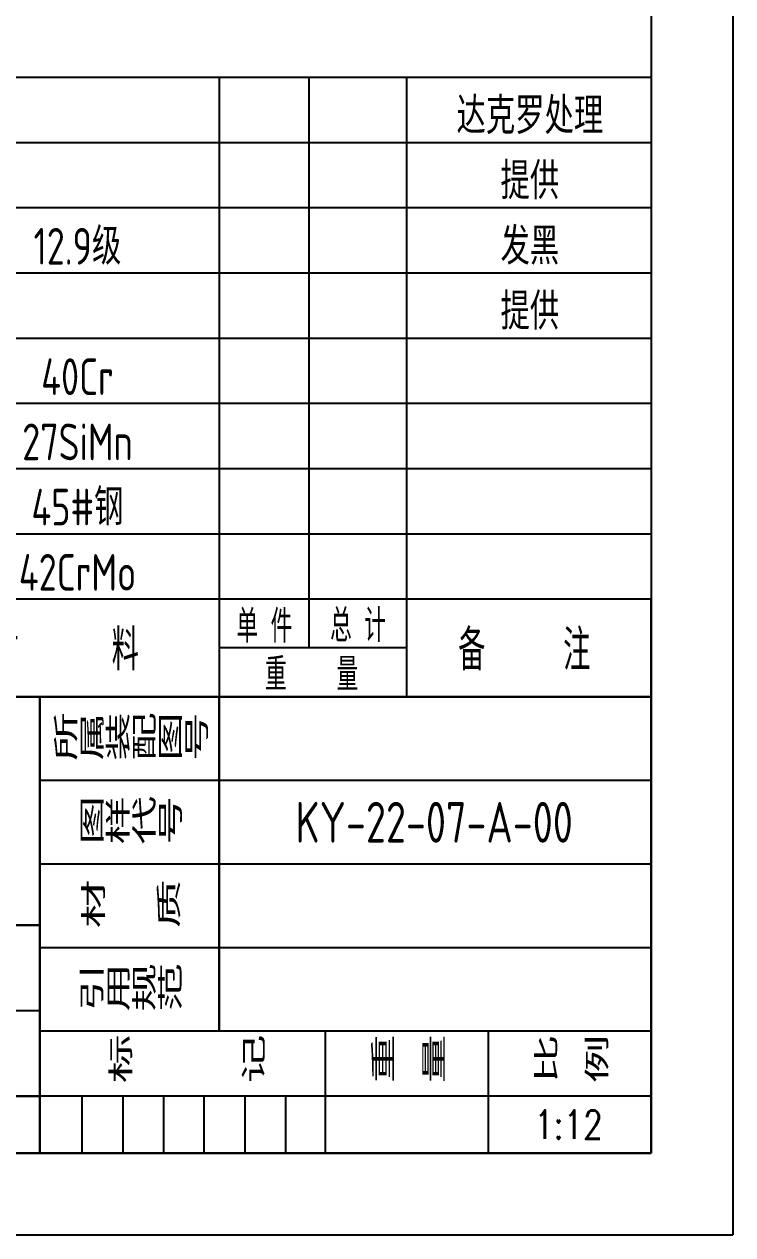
# Model space of a CAD drawing. Header units: millimetres. Extents: x -120 to 4920, y -120 to 3444.
# Drawn here: x 3877 to 4920, y -120 to 1662 of the extents above; entities that cross this region are included whole.
import ezdxf
from ezdxf.enums import TextEntityAlignment as Align

# ---------------------------------------------------------------- set-up
doc = ezdxf.new("R2010")
doc.units = ezdxf.units.MM
doc.header["$LTSCALE"] = 120
for name, color, linetype in [('1轮廓实线层', 7, 'Continuous'), ('2细线层', 4, 'Continuous'), ('6文字层', 3, 'Continuous'), ('图框层', 7, 'Continuous'), ('－B文本线B－', 4, 'Continuous')]:
    doc.layers.add(name, color=color, linetype=linetype)
doc.layers.add('－A粗实线A－', color=7, linetype='Continuous', lineweight=30)
doc.styles.add('CHINESE', font='txt.shx', dxfattribs={"width": 0.8, "bigfont": '@~!hztxt.shx'})
doc.styles.add('PC_TEXTSTYLE', font='isocp.shx', dxfattribs={"width": 0.8, "bigfont": 'hzfs.shx'})

# ---------------------------------------------------------------- blocks, each defined once
blk = doc.blocks.new('PC_TITLE_BLOCK')
at = {"layer": '1轮廓实线层'}
blk.add_line((-75, 15), (0, 15), dxfattribs=at)
at = {"layer": '6文字层', "color": 4}
for p, q in [((-69.82, 7), (-69.82, 0)), ((-64.82, 7), (-64.82, 0)), ((-59.82, 7), (-59.82, 0)), ((-54.82, 0), (-54.82, 7)), ((-49.82, 0), (-49.82, 7)), ((-44.82, 0), (-44.82, 7))]:
    blk.add_line(p, q, dxfattribs=at)
at = {"layer": '－A粗实线A－'}
for p, q in [((-180, 56), (0, 56)), ((-75, 0), (-75, 56)), ((-53, 15), (-53, 56)), ((0, 56), (0, 0)), ((-180, 28), (-75, 28)), ((-126.05, 7), (-75, 7)), ((-180, 0), (0, 0))]:
    blk.add_line(p, q, dxfattribs=at)
at = {"layer": '－B文本线B－'}
for p, q in [((-75, 45.75), (0, 45.75)), ((-75, 35.5), (0, 35.5)), ((-75, 25.25), (0, 25.25)), ((-126.05, 17.5), (-75, 17.5)), ((-40, 15), (-40, 0)), ((-20, 15), (-20, 0)), ((0, 7), (-75, 7))]:
    blk.add_line(p, q, dxfattribs=at)
at = {"style": 'PC_TEXTSTYLE', "flags": 1}
blk.add_attdef('备注', (0, 0), '', height=5, dxfattribs=at)
at = {"layer": '6文字层', "color": 4, "style": 'PC_TEXTSTYLE', "width": 1.502108}
blk.add_attdef('所属装配图号', text='', height=5, dxfattribs=at).set_placement((-51.6, 48.36), (-1.88, 48.36), align=Align.FIT)
at = {"layer": '6文字层', "color": 4, "flags": 8}
for tag, height, style, width, p, p2 in [('图样代号', 5, 'PC_TEXTSTYLE', 2.267969, (-51.56, 38.1), (-1.69, 38.1)), ('审核', 5, 'CHINESE', 1.217116, (-169.04, 8.14), (-155.68, 8.14)), ('重量', 3.5, 'CHINESE', 1.312257, (-35.02, 1.63), (-24.94, 1.63)), ('比例', 3.5, 'CHINESE', 1.315045, (-15.08, 1.76), (-5.23, 1.76))]:
    blk.add_attdef(tag, text='', height=height, dxfattribs=dict(at, style=style, width=width)).set_placement(p, p2, align=Align.FIT)
at = {"layer": '6文字层', "color": 4, "style": 'PC_TEXTSTYLE'}
for tag, width, p in [('材质', 0.67, (-26.5, 27.85)), ('产品型号', 0.708, (-100.52, 19.75)), ('引用规范', 0.708, (-26.5, 17.59)), ('图样名称', 0.708, (-100.52, 9.49))]:
    blk.add_attdef(tag, text='', height=5, dxfattribs=dict(at, width=width)).set_placement(p, align=Align.CENTER)
at = {"layer": '6文字层', "color": 4, "style": 'CHINESE', "flags": 8}
for tag, height, rotation, width, p, p2 in [('设计', 5, 0.4644, 2.773413, (-169.32, 21.96), (-155.46, 22.07)), ('共几页', 3.5, 0.2334, 0.620311, (-116.74, 1.82), (-109.71, 1.85)), ('第几页', 3.5, 0.3684, 0.62872, (-90.84, 1.72), (-83.71, 1.76))]:
    blk.add_attdef(tag, text='', height=height, rotation=rotation, dxfattribs=dict(at, width=width)).set_placement(p, p2, align=Align.FIT)
at = {"layer": '6文字层', "color": 4, "style": 'CHINESE'}
for tag, p, width in [('校核', (-169.17, 14.69), 1.4), ('批准', (-169.25, 0.86), 1.4), ('标记1', (-73.71, 0.53), 0.675), ('标记2', (-69.14, 0.77), 0.675), ('标记3', (-64.5, 0.55), 0.675), ('标记4', (-59.2, 0.7), 0.675), ('标记5', (-55.12, 0.79), 0.675), ('标记6', (-49.66, 0.6), 0.675), ('标记7', (-44.2, 0.46), 0.675)]:
    blk.add_attdef(tag, p, '', height=5, dxfattribs=dict(at, width=width))
at = {"layer": '－B文本线B－', "style": 'CHINESE', "width": 0.675}
for s, p in [('所属装配图号', (-63.83, 50.86)), ('图样代号', (-63.83, 40.6)), ('材  质', (-63.83, 30.35)), ('引用规范', (-63.83, 20.09)), ('标    记', (-56.97, 11.33)), ('重 量', (-29.82, 11.33)), ('比 例', (-9.82, 11.33))]:
    blk.add_text(s, height=5, dxfattribs=at).set_placement(p, align=Align.MIDDLE_CENTER)
blk = doc.blocks.new('PC_MXBTITLERECORD')
at = {"layer": '1轮廓实线层'}
for p, q in [((-180, 0), (-180, 12)), ((0, 0), (0, 12))]:
    blk.add_line(p, q, dxfattribs=at)
at = {"layer": '2细线层'}
for p, q in [((-169, 12), (-169, 0)), ((-132, 12), (-132, 0)), ((-99, 12), (-99, 0)), ((-88, 12), (-88, 0)), ((-53, 12), (-53, 0)), ((-42, 12), (-42, 6)), ((-30, 12), (-30, 0)), ((-30, 6), (-53, 6))]:
    blk.add_line(p, q, dxfattribs=at)
at = {"style": 'PC_TEXTSTYLE', "flags": 1}
blk.add_attdef('Fo oFShowMe', (-53, 6), '', height=0.00000005, dxfattribs=at)
at = {"layer": '6文字层', "style": 'PC_TEXTSTYLE', "width": 0.667}
for s, height, p in [('单 件', 4, (-47.45, 8.84)), ('总 计', 4, (-35.96, 8.94)), ('序号', 5, (-174.77, 6)), ('代     号', 5, (-151.09, 6)), ('名     称', 5, (-116.06, 6)), ('数量', 5, (-93.71, 6)), ('材      料', 5, (-71.89, 6)), ('备     注', 5, (-15.57, 6)), ('重    量', 4, (-41.65, 2.94))]:
    blk.add_text(s, height=height, dxfattribs=at).set_placement(p, align=Align.MIDDLE)
blk = doc.blocks.new('PC_MXB_BLOCK')
at = {"layer": '1轮廓实线层'}
for p, q in [((-180, 8), (-180, 0)), ((0, 8), (0, 0))]:
    blk.add_line(p, q, dxfattribs=at)
at = {"layer": '2细线层'}
for p, q in [((-180, 8), (0, 8)), ((-169, 8), (-169, 0)), ((-132, 8), (-132, 0)), ((-99, 8), (-99, 0)), ((-88, 8), (-88, 0)), ((-53, 8), (-53, 0)), ((-42, 8), (-42, 0)), ((-30, 8), (-30, 0)), ((-180, 0), (0, 0))]:
    blk.add_line(p, q, dxfattribs=at)
at = {"layer": '6文字层', "style": 'PC_TEXTSTYLE'}
for tag, width, p, p2 in [('序号', 0.769182, (-178.38, 1.35), (-170.09, 1.35)), ('代号', 3.14773, (-168.05, 1.35), (-134.11, 1.35)), ('名称', 2.802424, (-130.87, 1.2), (-100.28, 1.2)), ('数量', 0.817449, (-97.88, 1.2), (-89, 1.2)), ('材料', 2.943328, (-86.43, 1.01), (-54.3, 1.01)), ('总重', 0.958888, (-41.2, 1.27), (-30.86, 1.27)), ('备注', 2.494074, (-28.61, 1.02), (-1.16, 1.02)), ('单重', 0.854038, (-52.21, 0.89), (-43, 0.89))]:
    blk.add_attdef(tag, text='', height=4.5, dxfattribs=dict(at, width=width)).set_placement(p, p2, align=Align.FIT)

msp = doc.modelspace()

# ---------------------------------------------------------------- linework, layer by layer
at = {"layer": '2细线层'}
for p in [(4920, 3444), (-120, -120)]:
    msp.add_line(p, (4920, -120), dxfattribs=at)
at = {"layer": '图框层'}
for p in [(4800, 3324), (0, 0)]:
    msp.add_line(p, (4800, 0), dxfattribs=at)

# ---------------------------------------------------------------- block references
ref = msp.add_blockref('PC_MXB_BLOCK', (4800, 1488), dxfattribs=dict(at, xscale=12, yscale=12, zscale=12))
ref.add_attrib('代号', 'JB987-77 JB/ZQ4444-2006', dxfattribs={"layer": '6文字层', "height": 54, "style": 'PC_TEXTSTYLE', "width": 0.459796}).set_placement((2783.44, 1504.19), (3190.71, 1504.19), align=Align.FIT)
ref.add_attrib('序号', '8', dxfattribs={"layer": '6文字层', "height": 54, "style": 'PC_TEXTSTYLE', "width": 0.8}).set_placement((2709.18, 1504.19), align=Align.CENTER)
ref.add_attrib('名称', '80MPa组合垫，G1/4螺塞', dxfattribs={"layer": '6文字层', "height": 54, "style": 'PC_TEXTSTYLE', "width": 0.51412}).set_placement((3229.6, 1502.35), (3596.69, 1502.35), align=Align.FIT)
ref.add_attrib('数量', '2', dxfattribs={"layer": '6文字层', "height": 54, "style": 'PC_TEXTSTYLE', "width": 0.8}).set_placement((3678.72, 1502.35), align=Align.CENTER)
ref.add_attrib('备注', '达克罗处理', dxfattribs={"layer": '6文字层', "height": 54, "style": 'PC_TEXTSTYLE', "width": 0.8}).set_placement((4621.38, 1500.3), align=Align.CENTER)
ref = msp.add_blockref('PC_MXB_BLOCK', (4800, 1392), dxfattribs=dict(at, xscale=12, yscale=12, zscale=12))
ref.add_attrib('代号', '本图', (2783.44, 1408.19), dxfattribs={"layer": '6文字层', "height": 54, "style": 'PC_TEXTSTYLE', "width": 0.8})
ref.add_attrib('序号', '7', dxfattribs={"layer": '6文字层', "height": 54, "style": 'PC_TEXTSTYLE', "width": 0.8}).set_placement((2709.18, 1408.19), align=Align.CENTER)
ref.add_attrib('名称', '硅油', (3229.6, 1406.35), dxfattribs={"layer": '6文字层', "height": 54, "style": 'PC_TEXTSTYLE', "width": 0.8})
ref.add_attrib('备注', '提供', dxfattribs={"layer": '6文字层', "height": 54, "style": 'PC_TEXTSTYLE', "width": 0.8}).set_placement((4621.38, 1404.3), align=Align.CENTER)
ref = msp.add_blockref('PC_MXB_BLOCK', (4800, 1296), dxfattribs=dict(at, xscale=12, yscale=12, zscale=12))
ref.add_attrib('材料', '12.9级', dxfattribs={"layer": '6文字层', "height": 54, "style": 'PC_TEXTSTYLE', "width": 0.8}).set_placement((3955.58, 1308.12), align=Align.CENTER)
ref.add_attrib('代号', 'GB/T 70.1-2008', (2783.44, 1312.19), dxfattribs={"layer": '6文字层', "height": 54, "style": 'PC_TEXTSTYLE', "width": 0.8})
ref.add_attrib('序号', '6', dxfattribs={"layer": '6文字层', "height": 54, "style": 'PC_TEXTSTYLE', "width": 0.8}).set_placement((2709.18, 1312.19), align=Align.CENTER)
ref.add_attrib('名称', '内六角螺栓M24×100', dxfattribs={"layer": '6文字层', "height": 54, "style": 'PC_TEXTSTYLE', "width": 0.629918}).set_placement((3229.6, 1310.35), (3596.69, 1310.35), align=Align.FIT)
ref.add_attrib('数量', '20', dxfattribs={"layer": '6文字层', "height": 54, "style": 'PC_TEXTSTYLE', "width": 0.8}).set_placement((3678.72, 1310.35), align=Align.CENTER)
ref.add_attrib('备注', '发黑', dxfattribs={"layer": '6文字层', "height": 54, "style": 'PC_TEXTSTYLE', "width": 0.8}).set_placement((4621.38, 1308.3), align=Align.CENTER)
ref = msp.add_blockref('PC_MXB_BLOCK', (4800, 1200), dxfattribs=dict(at, xscale=12, yscale=12, zscale=12))
ref.add_attrib('代号', '本图', (2783.44, 1216.19), dxfattribs={"layer": '6文字层', "height": 54, "style": 'PC_TEXTSTYLE', "width": 0.8})
ref.add_attrib('序号', '5', dxfattribs={"layer": '6文字层', "height": 54, "style": 'PC_TEXTSTYLE', "width": 0.8}).set_placement((2709.18, 1216.19), align=Align.CENTER)
ref.add_attrib('名称', '端盖密封件', (3229.6, 1214.35), dxfattribs={"layer": '6文字层', "height": 54, "style": 'PC_TEXTSTYLE', "width": 0.8})
ref.add_attrib('备注', '提供', dxfattribs={"layer": '6文字层', "height": 54, "style": 'PC_TEXTSTYLE', "width": 0.8}).set_placement((4621.38, 1212.3), align=Align.CENTER)
ref = msp.add_blockref('PC_MXB_BLOCK', (4800, 1104), dxfattribs=dict(at, xscale=12, yscale=12, zscale=12))
ref.add_attrib('材料', '40Cr', dxfattribs={"layer": '6文字层', "height": 54, "style": 'PC_TEXTSTYLE', "width": 0.8}).set_placement((3955.58, 1116.12), align=Align.CENTER)
ref.add_attrib('代号', 'KY-22-07-A-04', (2783.44, 1120.19), dxfattribs={"layer": '6文字层', "height": 54, "style": 'PC_TEXTSTYLE', "width": 0.8})
ref.add_attrib('序号', '4', dxfattribs={"layer": '6文字层', "height": 54, "style": 'PC_TEXTSTYLE', "width": 0.8}).set_placement((2709.18, 1120.19), align=Align.CENTER)
ref.add_attrib('名称', '活塞', (3229.6, 1118.35), dxfattribs={"layer": '6文字层', "height": 54, "style": 'PC_TEXTSTYLE', "width": 0.8})
ref.add_attrib('数量', '1', dxfattribs={"layer": '6文字层', "height": 54, "style": 'PC_TEXTSTYLE', "width": 0.8}).set_placement((3678.72, 1118.35), align=Align.CENTER)
ref = msp.add_blockref('PC_MXB_BLOCK', (4800, 1008), dxfattribs=dict(at, xscale=12, yscale=12, zscale=12))
ref.add_attrib('材料', '27SiMn', dxfattribs={"layer": '6文字层', "height": 54, "style": 'PC_TEXTSTYLE', "width": 0.8}).set_placement((3955.58, 1020.12), align=Align.CENTER)
ref.add_attrib('代号', 'KY-22-07-A-03', (2783.44, 1024.19), dxfattribs={"layer": '6文字层', "height": 54, "style": 'PC_TEXTSTYLE', "width": 0.8})
ref.add_attrib('序号', '3', dxfattribs={"layer": '6文字层', "height": 54, "style": 'PC_TEXTSTYLE', "width": 0.8}).set_placement((2709.18, 1024.19), align=Align.CENTER)
ref.add_attrib('名称', '缸筒', (3229.6, 1022.35), dxfattribs={"layer": '6文字层', "height": 54, "style": 'PC_TEXTSTYLE', "width": 0.8})
ref.add_attrib('数量', '1', dxfattribs={"layer": '6文字层', "height": 54, "style": 'PC_TEXTSTYLE', "width": 0.8}).set_placement((3678.72, 1022.35), align=Align.CENTER)
ref = msp.add_blockref('PC_MXB_BLOCK', (4800, 912), dxfattribs=dict(at, xscale=12, yscale=12, zscale=12))
ref.add_attrib('材料', '45#钢', dxfattribs={"layer": '6文字层', "height": 54, "style": 'PC_TEXTSTYLE', "width": 0.8}).set_placement((3955.58, 924.12), align=Align.CENTER)
ref.add_attrib('代号', 'KY-22-07-A-02', (2783.44, 928.19), dxfattribs={"layer": '6文字层', "height": 54, "style": 'PC_TEXTSTYLE', "width": 0.8})
ref.add_attrib('序号', '2', dxfattribs={"layer": '6文字层', "height": 54, "style": 'PC_TEXTSTYLE', "width": 0.8}).set_placement((2709.18, 928.19), align=Align.CENTER)
ref.add_attrib('名称', '端盖', (3229.6, 926.35), dxfattribs={"layer": '6文字层', "height": 54, "style": 'PC_TEXTSTYLE', "width": 0.8})
ref.add_attrib('数量', '2', dxfattribs={"layer": '6文字层', "height": 54, "style": 'PC_TEXTSTYLE', "width": 0.8}).set_placement((3678.72, 926.35), align=Align.CENTER)
ref = msp.add_blockref('PC_MXB_BLOCK', (4800, 816), dxfattribs=dict(at, xscale=12, yscale=12, zscale=12))
ref.add_attrib('材料', '42CrMo', dxfattribs={"layer": '6文字层', "height": 54, "style": 'PC_TEXTSTYLE', "width": 0.8}).set_placement((3955.58, 828.12), align=Align.CENTER)
ref.add_attrib('代号', 'KY-22-07-A-01', (2783.44, 832.19), dxfattribs={"layer": '6文字层', "height": 54, "style": 'PC_TEXTSTYLE', "width": 0.8})
ref.add_attrib('序号', '1', dxfattribs={"layer": '6文字层', "height": 54, "style": 'PC_TEXTSTYLE', "width": 0.8}).set_placement((2709.18, 832.19), align=Align.CENTER)
ref.add_attrib('名称', '活塞杆', (3229.6, 830.35), dxfattribs={"layer": '6文字层', "height": 54, "style": 'PC_TEXTSTYLE', "width": 0.8})
ref.add_attrib('数量', '1', dxfattribs={"layer": '6文字层', "height": 54, "style": 'PC_TEXTSTYLE', "width": 0.8}).set_placement((3678.72, 830.35), align=Align.CENTER)
at = {"layer": '图框层', "xscale": 12, "yscale": 12, "zscale": 12}
msp.add_blockref('PC_MXBTITLERECORD', (4800, 672), dxfattribs=at)
at = {"layer": '图框层'}
ref = msp.add_blockref('PC_TITLE_BLOCK', (4800, 0), dxfattribs=dict(at, xscale=12, yscale=12, zscale=12))
ref.add_attrib('图样代号', 'KY-22-07-A-00', dxfattribs={"layer": '6文字层', "color": 4, "height": 60, "style": 'PC_TEXTSTYLE', "width": 0.8}).set_placement((4480.51, 457.25), align=Align.CENTER)
ref.add_attrib('比例', '1:12', dxfattribs={"layer": '6文字层', "color": 4, "height": 42, "style": 'CHINESE', "width": 0.8}).set_placement((4678.16, 21.15), align=Align.CENTER)

doc.saveas('drawing.dxf')
